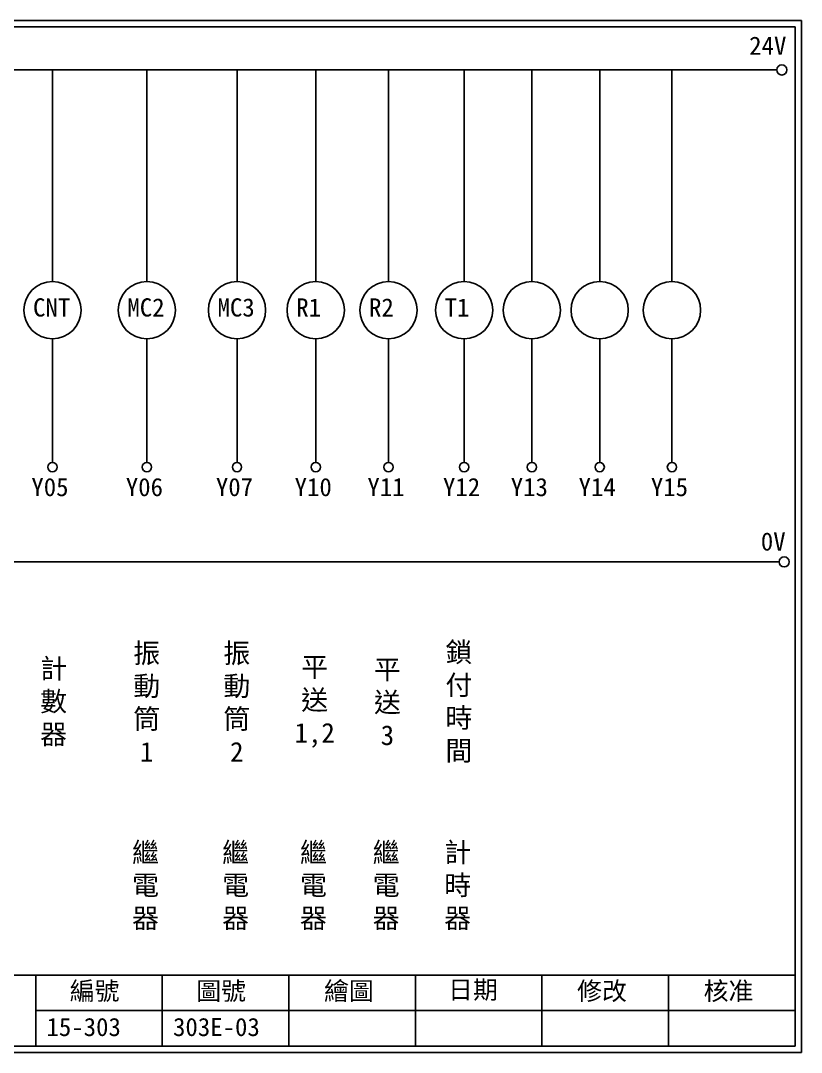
# Model space of a CAD drawing. Extents: x 926 to 1213, y 3 to 207.
# Drawn here: x 1058.5 to 1212.7, y 3 to 207 of the extents above; entities that cross this region are included whole.
import ezdxf

# ---------------------------------------------------------------- set-up
doc = ezdxf.new("R2010")
doc.units = 0
doc.layers.get('0').update_dxf_attribs({"linetype": 'CONTINUOUS'})
doc.layers.add('圖框層', color=7, linetype='CONTINUOUS')
doc.layers.add('標尺寸層', color=3, linetype='CONTINUOUS')
doc.styles.add('CNS', font='romanc.shx', dxfattribs={"bigfont": 'chineset.shx'})
doc.styles.add('STSL', font='kaiu.ttf')

msp = doc.modelspace()

# ---------------------------------------------------------------- linework, layer by layer
for centre in [(1208.88, 197.22), (1209.36, 99.96)]:
    msp.add_circle(centre, 1)
at = {"layer": '圖框層', "color": 7}
for p, q in [((1212.74, 206.97), (925.74, 206.97)), ((1212.74, 3), (1212.74, 206.97)), ((1211.49, 205.72), (926.99, 205.72)), ((1211.49, 4.25), (1211.49, 205.72)), ((926.99, 18.25), (1211.49, 18.25)), ((1061.49, 4.25), (1061.49, 18.25)), ((1086.49, 4.25), (1086.49, 18.25)), ((1111.49, 4.25), (1111.49, 18.25)), ((1136.49, 4.25), (1136.49, 18.25)), ((1161.49, 4.25), (1161.49, 18.25)), ((1186.49, 4.25), (1186.49, 18.25)), ((1061.49, 11.25), (1211.49, 11.25)), ((926.99, 4.25), (1211.49, 4.25)), ((925.74, 3), (1212.74, 3))]:
    msp.add_line(p, q, dxfattribs=at)
at = {"layer": '標尺寸層', "color": 7}
for p, q in [((930.28, 197.22), (1207.88, 197.22)), ((1064.79, 197.22), (1064.79, 155.39)), ((1083.45, 197.22), (1083.45, 155.39)), ((1101.25, 197.22), (1101.25, 155.39)), ((1116.8, 197.22), (1116.8, 155.39)), ((1131.18, 197.22), (1131.18, 155.39)), ((1146.11, 197.22), (1146.11, 155.39)), ((1159.5, 197.22), (1159.5, 155.39)), ((1172.9, 197.22), (1172.9, 155.39)), ((1187.18, 197.22), (1187.18, 155.39)), ((1064.79, 144.07), (1064.79, 119.62)), ((1083.45, 144.07), (1083.45, 119.62)), ((1101.25, 144.07), (1101.25, 119.62)), ((1116.8, 144.07), (1116.8, 119.62)), ((1131.18, 144.07), (1131.18, 119.62)), ((1146.11, 144.07), (1146.11, 119.62)), ((1159.5, 144.07), (1159.5, 119.62)), ((1172.9, 144.07), (1172.9, 119.62)), ((1187.18, 144.07), (1187.18, 119.62)), ((930.49, 99.96), (1208.36, 99.96))]:
    msp.add_line(p, q, dxfattribs=at)
for centre, radius in [((1064.79, 149.73), 5.66), ((1083.45, 149.73), 5.66), ((1101.25, 149.73), 5.66), ((1116.8, 149.73), 5.66), ((1131.18, 149.73), 5.66), ((1146.11, 149.73), 5.66), ((1159.5, 149.73), 5.66), ((1172.9, 149.73), 5.66), ((1187.18, 149.73), 5.66), ((1064.79, 118.7), 0.92), ((1083.45, 118.7), 0.92), ((1101.25, 118.7), 0.92), ((1116.8, 118.7), 0.92), ((1131.18, 118.7), 0.92), ((1146.11, 118.7), 0.92), ((1159.5, 118.7), 0.92), ((1172.9, 118.7), 0.92), ((1187.18, 118.7), 0.92)]:
    msp.add_circle(centre, radius, dxfattribs=at)

# ---------------------------------------------------------------- texts
at = {"layer": '圖框層', "color": 4, "style": 'STSL'}
for s, p in [('24V', (1202.44, 200.22)), ('CNT', (1060.95, 148.47)), ('MC2', (1079.6, 148.47)), ('MC3', (1097.4, 148.47)), ('R1', (1112.96, 148.47)), ('R2', (1127.33, 148.47)), ('T1', (1142.26, 148.47)), ('Y05', (1060.62, 112.96)), ('Y06', (1079.28, 112.96)), ('Y07', (1097.08, 112.96)), ('Y10', (1112.63, 112.96)), ('Y11', (1127.01, 112.96)), ('Y12', (1141.94, 112.96)), ('Y13', (1155.33, 112.96)), ('Y14', (1168.73, 112.96)), ('Y15', (1183.01, 112.96)), ('0V', (1204.74, 102.2)), ('編號', (1068.21, 13.34)), ('圖號', (1093.21, 13.34)), ('繪圖', (1118.44, 13.34)), ('日期', (1142.96, 13.59)), ('修改', (1168.44, 13.34)), ('核准', (1193.44, 13.34)), ('15-303', (1063.61, 6.22)), ('303E-03', (1088.61, 6.22))]:
    msp.add_text(s, height=3.6, dxfattribs=at).set_placement(p)
at = {"layer": '標尺寸層', "color": 7, "char_height": 3.9, "attachment_point": 5, "style": 'CNS'}
for s, insert, width in [('{\\fDFKai-SB|b0|i0|c136|p65;振動筒1}', (1083.41, 72.17), 2.8481), ('{\\fDFKai-SB|b0|i0|c136|p65;振動筒2}', (1101.21, 72.17), 2.8481), ('{\\fDFKai-SB|b0|i0|c136|p65;鎖付時間}', (1145.08, 72.17), 2.8481), ('{\\fDFKai-SB|b0|i0|c136|p65;計數器}', (1065.02, 72.17), 2.8481), ('{\\fDFKai-SB|b0|i0|c136|p65;平送1,2}', (1116.59, 72.17), 2.8481), ('{\\fDFKai-SB|b0|i0|c136|p65;平送3}', (1130.96, 72.17), 2.8481), ('{\\fDFKai-SB|b0|i0|c136|p65;繼電器}', (1083.18, 35.84), 8.6627), ('{\\fDFKai-SB|b0|i0|c136|p65;繼電器}', (1100.98, 35.84), 8.6627), ('{\\fDFKai-SB|b0|i0|c136|p65;繼電器}', (1116.35, 35.84), 8.6627), ('{\\fDFKai-SB|b0|i0|c136|p65;繼電器}', (1130.72, 35.84), 8.6627), ('{\\fDFKai-SB|b0|i0|c136|p65;計時器}', (1144.84, 35.84), 8.6627)]:
    msp.add_mtext(s, dxfattribs=dict(at, insert=insert, width=width))

doc.saveas('drawing.dxf')
